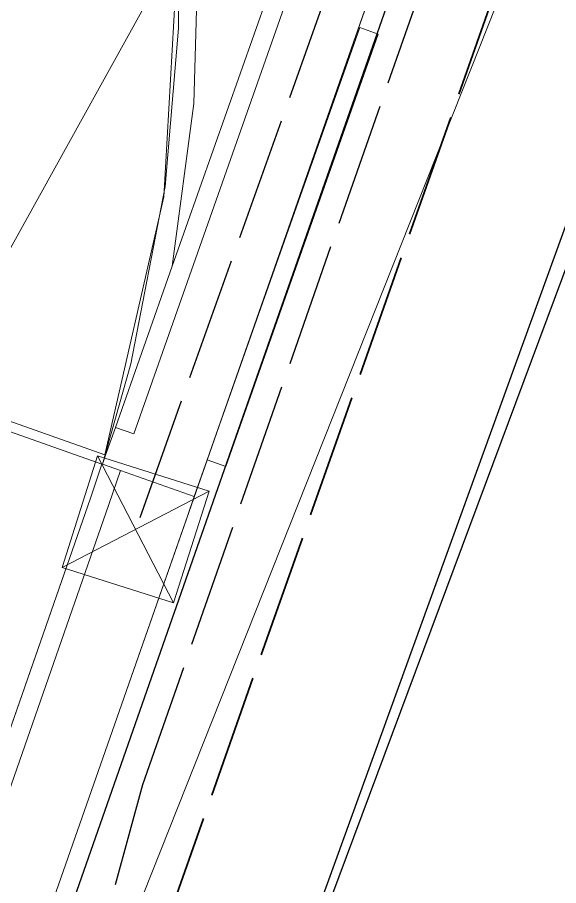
# Model space of a CAD drawing. Header units: metres. Extents: x 105014 to 106600, y 111320 to 118425.
# Drawn here: x 105899.95 to 105905.5, y 114669.14 to 114678.04 of the extents above; entities that cross this region are included whole.
import ezdxf

# ---------------------------------------------------------------- set-up
doc = ezdxf.new("R2010")
doc.units = ezdxf.units.M
doc.linetypes.add('DASHED', pattern=[1.524, 1.27, -0.254])
for name, color, linetype, lineweight in [('10-PAV-CALZADA-MIXTA', 8, 'CONTINUOUS', 30), ('10-PAV-CICLORUTA', 76, 'CONTINUOUS', 18), ('10-PAV-SARDINEL', 252, 'CONTINUOUS', 13), ('20-EP-ZONA-DURA', 253, 'CONTINUOUS', 13), ('20-EP-ZONA-VERDE', 84, 'CONTINUOUS', 13), ('30-RED-ENEL-NODOS', 11, 'CONTINUOUS', 13), ('30-RED-ENEL-PROY', 1, 'DASHED', 25), ('30-RED-VANTI-PROY', 2, 'DASHED', 25), ('35-RH-ACUE-MENOR-EXIST', 151, 'CONTINUOUS', 13), ('35-RH-PLUV-COLECTOR', 96, 'CONTINUOUS', 30), ('36-RH-SAN-COLECTOR-PROY', 6, 'DASHED', 35), ('60-PREDIAL-LOTE', 42, 'CONTINUOUS', 13)]:
    doc.layers.add(name, color=color, linetype=linetype, lineweight=lineweight)

# ---------------------------------------------------------------- blocks, each defined once
blk = doc.blocks.new('CAJA_ENEL')
for p, q in [((-0.6, -0.6), (0.6, 0.6)), ((-0.6, 0.6), (0.6, -0.6))]:
    blk.add_line(p, q)
blk.add_lwpolyline([(-0.6, -0.6), (0.6, -0.6), (0.6, 0.6), (-0.6, 0.6)], close=True)

msp = doc.modelspace()

# ---------------------------------------------------------------- linework, layer by layer
at = {"layer": '10-PAV-CALZADA-MIXTA'}
msp.add_lwpolyline([(105889.8953, 114638.6424), (105897.3136, 114659.8152), (105901.2586, 114671.0744), (105905.9814, 114684.5545), (105906.5829, 114686.2735), (105907.2197, 114688.0969), (105907.8525, 114689.9149), (105908.4833, 114691.7349), (105909.1103, 114693.5539), (105909.7329, 114695.3721), (105910.3509, 114697.1899), (105910.9631, 114699.0073), (105911.5693, 114700.8247), (105912.1689, 114702.6419), (105912.7609, 114704.4595), (105913.3453, 114706.2773), (105913.9211, 114708.0957), (105914.4877, 114709.9147), (105915.0447, 114711.7347), (105915.5913, 114713.5555), (105916.1271, 114715.3775), (105916.6513, 114717.2005), (105916.9517, 114718.2817)], dxfattribs=at)
at = {"layer": '10-PAV-CICLORUTA'}
msp.add_lwpolyline([(105901.1423, 114683.4825), (105901.3685, 114681.5125), (105901.5059, 114680.3153), (105901.5735, 114679.5796), (105901.6025, 114679.0165), (105901.6028, 114677.9291), (105901.4668, 114676.3052), (105901.115, 114674.4867), (105901.115, 114674.4867), (105900.8225, 114673.4593), (105900.8185, 114673.4607), (105900.7005, 114673.1107), (105896.2763, 114660.4181)], dxfattribs=at)
at = {"layer": '10-PAV-SARDINEL'}
for points in [[(105889.707, 114638.7097), (105897.1249, 114659.8813), (105901.0699, 114671.1405), (105905.7926, 114684.6206), (105906.3941, 114686.3395), (105907.0309, 114688.1627), (105907.6636, 114689.9805), (105908.2943, 114691.8003), (105908.9212, 114693.6189), (105909.5436, 114695.4367), (105910.1615, 114697.254), (105910.7735, 114699.0709), (105911.3794, 114700.8874), (105911.9789, 114702.7042), (105912.5706, 114704.5211), (105913.1548, 114706.3381), (105913.7303, 114708.1557), (105914.2966, 114709.9737), (105914.8533, 114711.7927), (105915.3996, 114713.6125), (105915.9351, 114715.4334), (105916.4589, 114717.2549), (105916.758, 114718.3317)], [(105916.9517, 114718.2817), (105916.6513, 114717.2005), (105916.1271, 114715.3775), (105915.5913, 114713.5555), (105915.0447, 114711.7347), (105914.4877, 114709.9147), (105913.9211, 114708.0957), (105913.3453, 114706.2773), (105912.7609, 114704.4595), (105912.1689, 114702.6419), (105911.5693, 114700.8247), (105910.9631, 114699.0073), (105910.3509, 114697.1899), (105909.7329, 114695.3721), (105909.1103, 114693.5539), (105908.4833, 114691.7349), (105907.8525, 114689.9149), (105907.2197, 114688.0969), (105906.5829, 114686.2735), (105905.9814, 114684.5545), (105901.2586, 114671.0744), (105897.3136, 114659.8152), (105889.8953, 114638.6424)]]:
    msp.add_lwpolyline(points, dxfattribs=at)
at = {"layer": '20-EP-ZONA-DURA'}
msp.add_lwpolyline([(105904.6173, 114683.9875), (105902.8055, 114678.8019), (105903.6505, 114678.5065), (105901.8987, 114673.5037), (105901.7655, 114673.1265), (105901.0073, 114673.3941), (105900.8225, 114673.4593), (105900.8559, 114673.5535), (105900.9557, 114673.8365), (105901.1443, 114673.7699), (105902.7081, 114678.2021), (105902.5195, 114678.2687), (105901.5392, 114675.4903), (105901.7593, 114677.1573), (105901.8075, 114678.8381), (105902.6195, 114678.5515), (105902.6527, 114678.6459), (105901.8047, 114678.9451), (105901.7047, 114680.3381), (105901.3409, 114683.5053)], dxfattribs=at)
at = {"layer": '20-EP-ZONA-VERDE'}
for points in [[(105901.6057, 114678.9093), (105901.4524, 114676.2008), (105900.8493, 114673.5559), (105898.5847, 114674.3549), (105899.0126, 114676.1316), (105899.202, 114677.9492), (105899.1495, 114679.7759), (105901.6057, 114678.9093)], [(105901.8075, 114678.8381), (105901.7593, 114677.1573), (105901.5392, 114675.4903), (105900.9557, 114673.8365), (105900.8559, 114673.5535), (105900.8493, 114673.5559), (105901.4524, 114676.2008), (105901.6057, 114678.9093), (105901.8075, 114678.8381)], [(105902.7081, 114678.2021), (105901.1443, 114673.7699), (105900.9557, 114673.8365), (105901.5392, 114675.4903), (105902.5195, 114678.2687), (105902.7081, 114678.2021)], [(105903.6513, 114677.8693), (105902.0873, 114673.4371), (105901.8987, 114673.5037), (105903.4627, 114677.9359), (105903.6513, 114677.8693)], [(105898.3959, 114674.4216), (105898.5847, 114674.3549), (105900.8493, 114673.5559), (105900.8559, 114673.5535), (105900.8225, 114673.4593), (105900.8185, 114673.4607), (105898.5545, 114674.2595), (105898.3659, 114674.3261), (105895.5779, 114675.3099), (105895.6111, 114675.4043), (105898.3959, 114674.4216)], [(105900.8225, 114673.4593), (105901.0073, 114673.3941), (105900.8893, 114673.0447), (105896.4653, 114660.3527), (105896.2765, 114660.4185), (105900.7005, 114673.1107), (105900.8185, 114673.4607), (105900.8225, 114673.4593)], [(105901.7655, 114673.1265), (105901.6993, 114672.9378), (105901.0697, 114671.1401), (105897.2003, 114660.0967), (105896.4653, 114660.3527), (105900.8893, 114673.0447), (105901.0073, 114673.3941), (105901.7655, 114673.1265)]]:
    msp.add_lwpolyline(points, close=True, dxfattribs=at)
at = {"layer": '30-RED-ENEL-PROY'}
msp.add_lwpolyline([(105904.7053, 114682.7185), (105901.1631, 114672.7923)], dxfattribs=at)
at = {"layer": '30-RED-VANTI-PROY'}
msp.add_lwpolyline([(105879.1825, 114606.9824), (105879.5205, 114608.3011), (105888.1353, 114632.8463), (105890.0171, 114637.5905), (105890.7831, 114639.6375), (105894.0895, 114650.4197), (105897.1189, 114658.5953), (105898.2421, 114661.6289), (105899.1395, 114663.4719), (105900.1601, 114666.2085), (105901.2373, 114670.1757), (105905.1463, 114681.3453), (105906.1791, 114683.4917), (105906.9809, 114685.8009), (105908.0713, 114689.8605), (105910.0305, 114695.4263), (105911.5605, 114699.9915), (105912.7591, 114702.9497), (105913.8771, 114706.0869), (105915.0679, 114710.9519), (105918.0227, 114721.2339), (105920.9817, 114732.5925), (105921.5867, 114736.5505), (105921.8375, 114738.9008)], dxfattribs=at)
at = {"layer": '35-RH-ACUE-MENOR-EXIST'}
msp.add_lwpolyline([(105916.47, 114740.97), (105915.05, 114720.04), (105909.59, 114694.78), (105904.95, 114678.39), (105895.68, 114655.05)], dxfattribs=at)
at = {"layer": '35-RH-PLUV-COLECTOR'}
for points in [[(105913.326, 114697.2996), (105900, 114660.527)], [(105910.6003, 114688.9404), (105900, 114660.527)]]:
    msp.add_lwpolyline(points, dxfattribs=at)
at = {"layer": '36-RH-SAN-COLECTOR-PROY'}
msp.add_lwpolyline([(105909.9728, 114692.8224), (105894.1315, 114647.9218)], dxfattribs=at)
at = {"layer": '60-PREDIAL-LOTE'}
msp.add_lwpolyline([(105898.9857, 114674.0643), (105897.4612, 114671.3153), (105894.4304, 114672.1783), (105895.2971, 114674.5439), (105895.8341, 114676.0094), (105897.6654, 114681.0076), (105898.2394, 114682.5744), (105898.5189, 114682.4346), (105899.2562, 114681.9965), (105899.8352, 114681.5461), (105900.4057, 114681.039), (105900.8025, 114680.5468), (105901.2312, 114679.888), (105901.3763, 114679.5575), (105901.6661, 114678.8978), (105898.9857, 114674.0643)], close=True, dxfattribs=at)

# ---------------------------------------------------------------- block references
at = {"layer": '30-RED-ENEL-NODOS', "rotation": 72.4}
msp.add_blockref('CAJA_ENEL', (105901.163, 114672.7923), dxfattribs=at)

doc.saveas('drawing.dxf')
